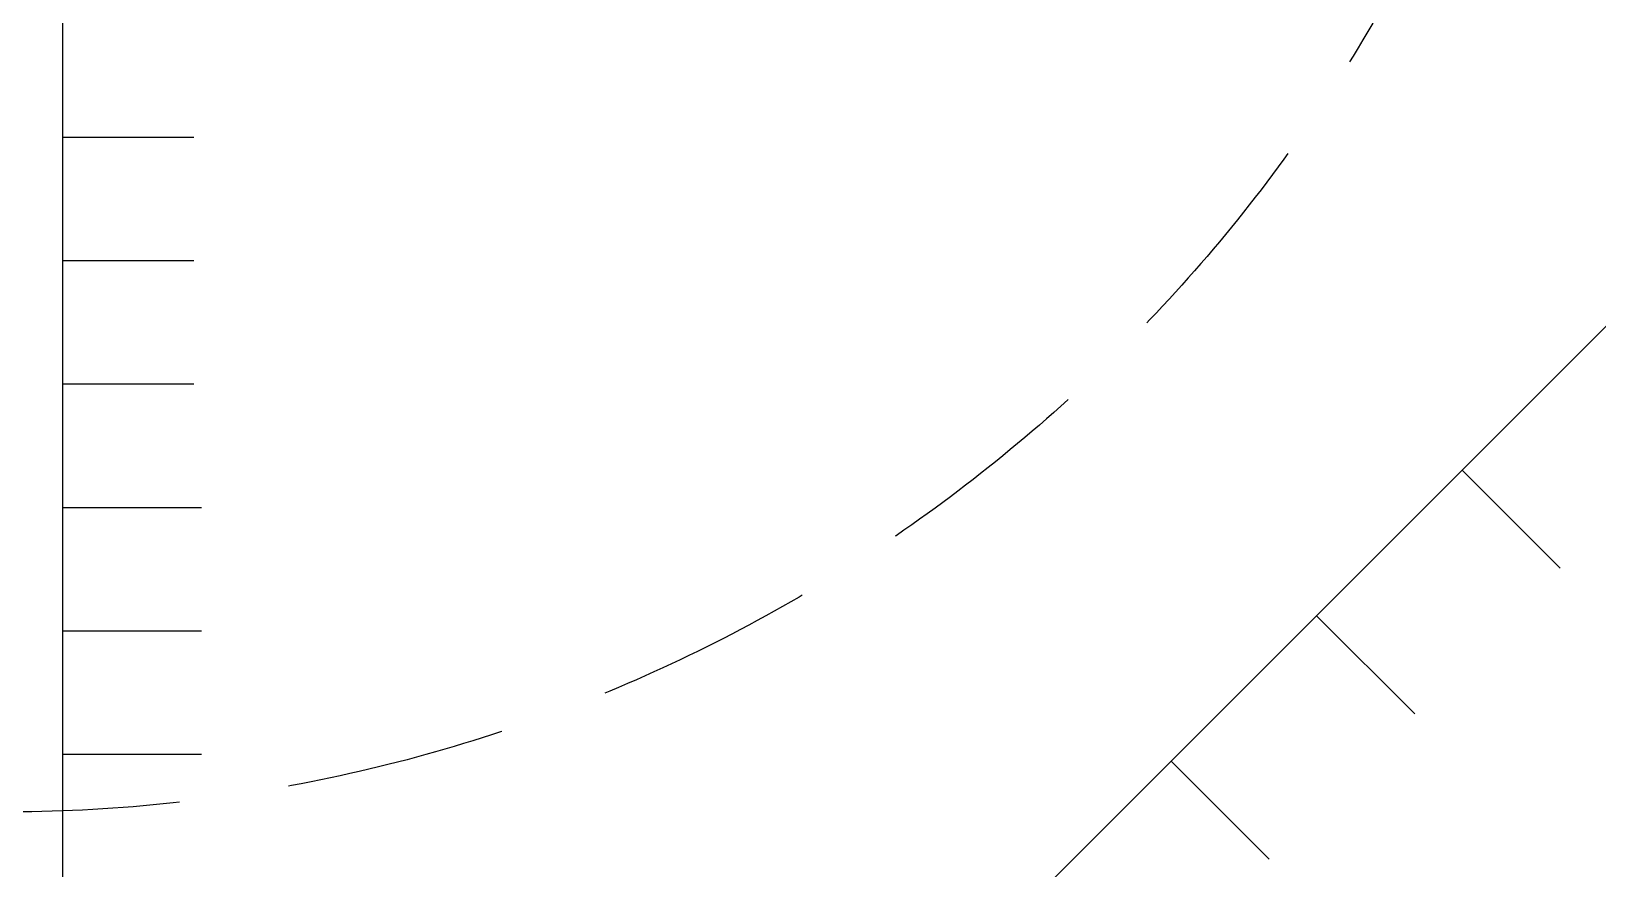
# Model space of a CAD drawing. Header units: millimetres. Extents: x -121190 to 167528, y -50070 to 22631.
# Drawn here: x -51944 to -51056, y 4245 to 4720 of the extents above; entities that cross this region are included whole.
import ezdxf

# ---------------------------------------------------------------- set-up
doc = ezdxf.new("R2010")
doc.units = ezdxf.units.MM
doc.header["$MEASUREMENT"] = 0
doc.linetypes.add('HIDDEN', pattern=[0.375, 0.25, -0.125])
doc.layers.add('04.HIDDEN', color=8, linetype='HIDDEN')
doc.layers.add('10.HATCH', color=9, linetype='Continuous')
doc.layers.add('CDC_03.BORDER', color=3, linetype='Continuous', lineweight=25)

msp = doc.modelspace()

# ---------------------------------------------------------------- linework, layer by layer
at = {"layer": '04.HIDDEN', "ltscale": 500}
msp.add_circle((-51961.32, 5176.84), 900, dxfattribs=at)
at = {"layer": '10.HATCH', "ltscale": 10}
for p, q in [((-51856.32, 4659.44), (-51926.32, 4659.44)), ((-51856.27, 4659.44), (-51926.32, 4659.44)), ((-51856.23, 4659.44), (-51926.32, 4659.44)), ((-51856.19, 4659.44), (-51926.32, 4659.44)), ((-51856.14, 4659.44), (-51926.32, 4659.44)), ((-51856.1, 4659.44), (-51926.32, 4659.44)), ((-51856.05, 4659.44), (-51926.32, 4659.44)), ((-51856.01, 4659.44), (-51926.32, 4659.44)), ((-51855.97, 4659.44), (-51926.32, 4659.44)), ((-51855.92, 4659.44), (-51926.32, 4659.44)), ((-51855.88, 4659.44), (-51926.32, 4659.44)), ((-51855.84, 4659.44), (-51926.32, 4659.44)), ((-51855.79, 4659.44), (-51926.32, 4659.44)), ((-51855.75, 4659.44), (-51926.32, 4659.44)), ((-51855.7, 4659.44), (-51926.32, 4659.44)), ((-51855.66, 4659.44), (-51926.32, 4659.44)), ((-51855.62, 4659.44), (-51926.32, 4659.44)), ((-51855.57, 4659.44), (-51926.32, 4659.44)), ((-51855.53, 4659.44), (-51926.32, 4659.44)), ((-51855.49, 4659.44), (-51926.32, 4659.44)), ((-51855.44, 4659.44), (-51926.32, 4659.44)), ((-51855.4, 4659.44), (-51926.32, 4659.44)), ((-51855.35, 4659.44), (-51926.32, 4659.44)), ((-51855.31, 4659.44), (-51926.32, 4659.44)), ((-51855.27, 4659.44), (-51926.32, 4659.44)), ((-51855.22, 4659.44), (-51926.32, 4659.44)), ((-51855.18, 4659.44), (-51926.32, 4659.44)), ((-51855.14, 4659.44), (-51926.32, 4659.44)), ((-51855.09, 4659.44), (-51926.32, 4659.44)), ((-51855.05, 4659.44), (-51926.32, 4659.44)), ((-51855, 4659.44), (-51926.32, 4659.44)), ((-51854.96, 4659.44), (-51926.32, 4659.44)), ((-51854.92, 4659.44), (-51926.32, 4659.44)), ((-51854.87, 4659.44), (-51926.32, 4659.44)), ((-51854.83, 4659.44), (-51926.32, 4659.44)), ((-51854.79, 4659.44), (-51926.32, 4659.44)), ((-51854.74, 4659.44), (-51926.32, 4659.44)), ((-51854.7, 4659.44), (-51926.32, 4659.44)), ((-51854.65, 4659.44), (-51926.32, 4659.44)), ((-51854.61, 4659.44), (-51926.32, 4659.44)), ((-51854.57, 4659.44), (-51926.32, 4659.44)), ((-51854.52, 4659.44), (-51926.32, 4659.44)), ((-51854.48, 4659.44), (-51926.32, 4659.44)), ((-51854.44, 4659.44), (-51926.32, 4659.44)), ((-51854.39, 4659.44), (-51926.32, 4659.44)), ((-51854.35, 4659.44), (-51926.32, 4659.44)), ((-51854.3, 4659.44), (-51926.32, 4659.44)), ((-51854.26, 4659.44), (-51926.32, 4659.44)), ((-51854.22, 4659.44), (-51926.32, 4659.44)), ((-51854.17, 4659.44), (-51926.32, 4659.44)), ((-51854.13, 4659.44), (-51926.32, 4659.44)), ((-51854.09, 4659.44), (-51926.32, 4659.44)), ((-51854.04, 4659.44), (-51926.32, 4659.44)), ((-51854, 4659.44), (-51926.32, 4659.44)), ((-51853.95, 4659.44), (-51926.32, 4659.44)), ((-51853.91, 4659.44), (-51926.32, 4659.44)), ((-51853.87, 4659.44), (-51926.32, 4659.44)), ((-51853.82, 4659.44), (-51926.32, 4659.44)), ((-51853.78, 4659.44), (-51926.32, 4659.44)), ((-51853.74, 4659.44), (-51926.32, 4659.44)), ((-51853.69, 4659.44), (-51926.32, 4659.44)), ((-51853.65, 4659.44), (-51926.32, 4659.44)), ((-51853.6, 4659.44), (-51926.32, 4659.44)), ((-51853.56, 4659.44), (-51926.32, 4659.44)), ((-51853.52, 4659.44), (-51926.32, 4659.44)), ((-51853.47, 4659.44), (-51926.32, 4659.44)), ((-51853.43, 4659.44), (-51926.32, 4659.44)), ((-51853.39, 4659.44), (-51926.32, 4659.44)), ((-51853.34, 4659.44), (-51926.32, 4659.44)), ((-51853.3, 4659.44), (-51926.32, 4659.44)), ((-51853.25, 4659.44), (-51926.32, 4659.44)), ((-51853.21, 4659.44), (-51926.32, 4659.44)), ((-51853.17, 4659.44), (-51926.32, 4659.44)), ((-51853.12, 4659.44), (-51926.32, 4659.44)), ((-51853.08, 4659.44), (-51926.32, 4659.44)), ((-51853.04, 4659.44), (-51926.32, 4659.44)), ((-51852.99, 4659.44), (-51926.32, 4659.44)), ((-51852.95, 4659.44), (-51926.32, 4659.44)), ((-51852.9, 4659.44), (-51926.32, 4659.44)), ((-51852.86, 4659.44), (-51926.32, 4659.44)), ((-51852.82, 4659.44), (-51926.32, 4659.44)), ((-51852.77, 4659.44), (-51926.32, 4659.44)), ((-51852.73, 4659.44), (-51926.32, 4659.44)), ((-51852.69, 4659.44), (-51926.32, 4659.44)), ((-51852.64, 4659.44), (-51926.32, 4659.44)), ((-51852.6, 4659.44), (-51926.32, 4659.44)), ((-51852.55, 4659.44), (-51926.32, 4659.44)), ((-51852.51, 4659.44), (-51926.32, 4659.44)), ((-51852.47, 4659.44), (-51926.32, 4659.44)), ((-51852.42, 4659.44), (-51926.32, 4659.44)), ((-51852.38, 4659.44), (-51926.32, 4659.44)), ((-51852.34, 4659.44), (-51926.32, 4659.44)), ((-51852.29, 4659.44), (-51926.32, 4659.44)), ((-51852.25, 4659.44), (-51926.32, 4659.44)), ((-51852.2, 4659.44), (-51926.32, 4659.44)), ((-51852.16, 4659.44), (-51926.32, 4659.44)), ((-51852.12, 4659.44), (-51926.32, 4659.44)), ((-51852.07, 4659.44), (-51926.32, 4659.44)), ((-51852.03, 4659.44), (-51926.32, 4659.44)), ((-51851.99, 4659.44), (-51926.32, 4659.44)), ((-51856.32, 4589.44), (-51926.32, 4589.44)), ((-51856.27, 4589.44), (-51926.32, 4589.44)), ((-51856.23, 4589.44), (-51926.32, 4589.44)), ((-51856.19, 4589.44), (-51926.32, 4589.44)), ((-51856.14, 4589.44), (-51926.32, 4589.44)), ((-51856.1, 4589.44), (-51926.32, 4589.44)), ((-51856.05, 4589.44), (-51926.32, 4589.44)), ((-51856.01, 4589.44), (-51926.32, 4589.44)), ((-51855.97, 4589.44), (-51926.32, 4589.44)), ((-51855.92, 4589.44), (-51926.32, 4589.44)), ((-51855.88, 4589.44), (-51926.32, 4589.44)), ((-51855.84, 4589.44), (-51926.32, 4589.44)), ((-51855.79, 4589.44), (-51926.32, 4589.44)), ((-51855.75, 4589.44), (-51926.32, 4589.44)), ((-51855.7, 4589.44), (-51926.32, 4589.44)), ((-51855.66, 4589.44), (-51926.32, 4589.44)), ((-51855.62, 4589.44), (-51926.32, 4589.44)), ((-51855.57, 4589.44), (-51926.32, 4589.44)), ((-51855.53, 4589.44), (-51926.32, 4589.44)), ((-51855.49, 4589.44), (-51926.32, 4589.44)), ((-51855.44, 4589.44), (-51926.32, 4589.44)), ((-51855.4, 4589.44), (-51926.32, 4589.44)), ((-51855.35, 4589.44), (-51926.32, 4589.44)), ((-51855.31, 4589.44), (-51926.32, 4589.44)), ((-51855.27, 4589.44), (-51926.32, 4589.44)), ((-51855.22, 4589.44), (-51926.32, 4589.44)), ((-51855.18, 4589.44), (-51926.32, 4589.44)), ((-51855.14, 4589.44), (-51926.32, 4589.44)), ((-51855.09, 4589.44), (-51926.32, 4589.44)), ((-51855.05, 4589.44), (-51926.32, 4589.44)), ((-51855, 4589.44), (-51926.32, 4589.44)), ((-51854.96, 4589.44), (-51926.32, 4589.44)), ((-51854.92, 4589.44), (-51926.32, 4589.44)), ((-51854.87, 4589.44), (-51926.32, 4589.44)), ((-51854.83, 4589.44), (-51926.32, 4589.44)), ((-51854.79, 4589.44), (-51926.32, 4589.44)), ((-51854.74, 4589.44), (-51926.32, 4589.44)), ((-51854.7, 4589.44), (-51926.32, 4589.44)), ((-51854.65, 4589.44), (-51926.32, 4589.44)), ((-51854.61, 4589.44), (-51926.32, 4589.44)), ((-51854.57, 4589.44), (-51926.32, 4589.44)), ((-51854.52, 4589.44), (-51926.32, 4589.44)), ((-51854.48, 4589.44), (-51926.32, 4589.44)), ((-51854.44, 4589.44), (-51926.32, 4589.44)), ((-51854.39, 4589.44), (-51926.32, 4589.44)), ((-51854.35, 4589.44), (-51926.32, 4589.44)), ((-51854.3, 4589.44), (-51926.32, 4589.44)), ((-51854.26, 4589.44), (-51926.32, 4589.44)), ((-51854.22, 4589.44), (-51926.32, 4589.44)), ((-51854.17, 4589.44), (-51926.32, 4589.44)), ((-51854.13, 4589.44), (-51926.32, 4589.44)), ((-51854.09, 4589.44), (-51926.32, 4589.44)), ((-51854.04, 4589.44), (-51926.32, 4589.44)), ((-51854, 4589.44), (-51926.32, 4589.44)), ((-51853.95, 4589.44), (-51926.32, 4589.44)), ((-51853.91, 4589.44), (-51926.32, 4589.44)), ((-51853.87, 4589.44), (-51926.32, 4589.44)), ((-51853.82, 4589.44), (-51926.32, 4589.44)), ((-51853.78, 4589.44), (-51926.32, 4589.44)), ((-51853.74, 4589.44), (-51926.32, 4589.44)), ((-51853.69, 4589.44), (-51926.32, 4589.44)), ((-51853.65, 4589.44), (-51926.32, 4589.44)), ((-51853.6, 4589.44), (-51926.32, 4589.44)), ((-51853.56, 4589.44), (-51926.32, 4589.44)), ((-51853.52, 4589.44), (-51926.32, 4589.44)), ((-51853.47, 4589.44), (-51926.32, 4589.44)), ((-51853.43, 4589.44), (-51926.32, 4589.44)), ((-51853.39, 4589.44), (-51926.32, 4589.44)), ((-51853.34, 4589.44), (-51926.32, 4589.44)), ((-51853.3, 4589.44), (-51926.32, 4589.44)), ((-51853.25, 4589.44), (-51926.32, 4589.44)), ((-51853.21, 4589.44), (-51926.32, 4589.44)), ((-51853.17, 4589.44), (-51926.32, 4589.44)), ((-51853.12, 4589.44), (-51926.32, 4589.44)), ((-51853.08, 4589.44), (-51926.32, 4589.44)), ((-51853.04, 4589.44), (-51926.32, 4589.44)), ((-51852.99, 4589.44), (-51926.32, 4589.44)), ((-51852.95, 4589.44), (-51926.32, 4589.44)), ((-51852.9, 4589.44), (-51926.32, 4589.44)), ((-51852.86, 4589.44), (-51926.32, 4589.44)), ((-51852.82, 4589.44), (-51926.32, 4589.44)), ((-51852.77, 4589.44), (-51926.32, 4589.44)), ((-51852.73, 4589.44), (-51926.32, 4589.44)), ((-51852.69, 4589.44), (-51926.32, 4589.44)), ((-51852.64, 4589.44), (-51926.32, 4589.44)), ((-51852.6, 4589.44), (-51926.32, 4589.44)), ((-51852.55, 4589.44), (-51926.32, 4589.44)), ((-51852.51, 4589.44), (-51926.32, 4589.44)), ((-51852.47, 4589.44), (-51926.32, 4589.44)), ((-51852.42, 4589.44), (-51926.32, 4589.44)), ((-51852.38, 4589.44), (-51926.32, 4589.44)), ((-51852.34, 4589.44), (-51926.32, 4589.44)), ((-51852.29, 4589.44), (-51926.32, 4589.44)), ((-51852.25, 4589.44), (-51926.32, 4589.44)), ((-51852.2, 4589.44), (-51926.32, 4589.44)), ((-51852.16, 4589.44), (-51926.32, 4589.44)), ((-51852.12, 4589.44), (-51926.32, 4589.44)), ((-51852.07, 4589.44), (-51926.32, 4589.44)), ((-51852.03, 4589.44), (-51926.32, 4589.44)), ((-51851.99, 4589.44), (-51926.32, 4589.44)), ((-51856.32, 4519.44), (-51926.32, 4519.44)), ((-51856.27, 4519.44), (-51926.32, 4519.44)), ((-51856.23, 4519.44), (-51926.32, 4519.44)), ((-51856.19, 4519.44), (-51926.32, 4519.44)), ((-51856.14, 4519.44), (-51926.32, 4519.44)), ((-51856.1, 4519.44), (-51926.32, 4519.44)), ((-51856.05, 4519.44), (-51926.32, 4519.44)), ((-51856.01, 4519.44), (-51926.32, 4519.44)), ((-51855.97, 4519.44), (-51926.32, 4519.44)), ((-51855.92, 4519.44), (-51926.32, 4519.44)), ((-51855.88, 4519.44), (-51926.32, 4519.44)), ((-51855.84, 4519.44), (-51926.32, 4519.44)), ((-51855.79, 4519.44), (-51926.32, 4519.44)), ((-51855.75, 4519.44), (-51926.32, 4519.44)), ((-51855.7, 4519.44), (-51926.32, 4519.44)), ((-51855.66, 4519.44), (-51926.32, 4519.44)), ((-51855.62, 4519.44), (-51926.32, 4519.44)), ((-51855.57, 4519.44), (-51926.32, 4519.44)), ((-51855.53, 4519.44), (-51926.32, 4519.44)), ((-51855.49, 4519.44), (-51926.32, 4519.44)), ((-51855.44, 4519.44), (-51926.32, 4519.44)), ((-51855.4, 4519.44), (-51926.32, 4519.44)), ((-51855.35, 4519.44), (-51926.32, 4519.44)), ((-51855.31, 4519.44), (-51926.32, 4519.44)), ((-51855.27, 4519.44), (-51926.32, 4519.44)), ((-51855.22, 4519.44), (-51926.32, 4519.44)), ((-51855.18, 4519.44), (-51926.32, 4519.44)), ((-51855.14, 4519.44), (-51926.32, 4519.44)), ((-51855.09, 4519.44), (-51926.32, 4519.44)), ((-51855.05, 4519.44), (-51926.32, 4519.44)), ((-51855, 4519.44), (-51926.32, 4519.44)), ((-51854.96, 4519.44), (-51926.32, 4519.44)), ((-51854.92, 4519.44), (-51926.32, 4519.44)), ((-51854.87, 4519.44), (-51926.32, 4519.44)), ((-51854.83, 4519.44), (-51926.32, 4519.44)), ((-51854.79, 4519.44), (-51926.32, 4519.44)), ((-51854.74, 4519.44), (-51926.32, 4519.44)), ((-51854.7, 4519.44), (-51926.32, 4519.44)), ((-51854.65, 4519.44), (-51926.32, 4519.44)), ((-51854.61, 4519.44), (-51926.32, 4519.44)), ((-51854.57, 4519.44), (-51926.32, 4519.44)), ((-51854.52, 4519.44), (-51926.32, 4519.44)), ((-51854.48, 4519.44), (-51926.32, 4519.44)), ((-51854.44, 4519.44), (-51926.32, 4519.44)), ((-51854.39, 4519.44), (-51926.32, 4519.44)), ((-51854.35, 4519.44), (-51926.32, 4519.44)), ((-51854.3, 4519.44), (-51926.32, 4519.44)), ((-51854.26, 4519.44), (-51926.32, 4519.44)), ((-51854.22, 4519.44), (-51926.32, 4519.44)), ((-51854.17, 4519.44), (-51926.32, 4519.44)), ((-51854.13, 4519.44), (-51926.32, 4519.44)), ((-51854.09, 4519.44), (-51926.32, 4519.44)), ((-51854.04, 4519.44), (-51926.32, 4519.44)), ((-51854, 4519.44), (-51926.32, 4519.44)), ((-51853.95, 4519.44), (-51926.32, 4519.44)), ((-51853.91, 4519.44), (-51926.32, 4519.44)), ((-51853.87, 4519.44), (-51926.32, 4519.44)), ((-51853.82, 4519.44), (-51926.32, 4519.44)), ((-51853.78, 4519.44), (-51926.32, 4519.44)), ((-51853.74, 4519.44), (-51926.32, 4519.44)), ((-51853.69, 4519.44), (-51926.32, 4519.44)), ((-51853.65, 4519.44), (-51926.32, 4519.44)), ((-51853.6, 4519.44), (-51926.32, 4519.44)), ((-51853.56, 4519.44), (-51926.32, 4519.44)), ((-51853.52, 4519.44), (-51926.32, 4519.44)), ((-51853.47, 4519.44), (-51926.32, 4519.44)), ((-51853.43, 4519.44), (-51926.32, 4519.44)), ((-51853.39, 4519.44), (-51926.32, 4519.44)), ((-51853.34, 4519.44), (-51926.32, 4519.44)), ((-51853.3, 4519.44), (-51926.32, 4519.44)), ((-51853.25, 4519.44), (-51926.32, 4519.44)), ((-51853.21, 4519.44), (-51926.32, 4519.44)), ((-51853.17, 4519.44), (-51926.32, 4519.44)), ((-51853.12, 4519.44), (-51926.32, 4519.44)), ((-51853.08, 4519.44), (-51926.32, 4519.44)), ((-51853.04, 4519.44), (-51926.32, 4519.44)), ((-51852.99, 4519.44), (-51926.32, 4519.44)), ((-51852.95, 4519.44), (-51926.32, 4519.44)), ((-51852.9, 4519.44), (-51926.32, 4519.44)), ((-51852.86, 4519.44), (-51926.32, 4519.44)), ((-51852.82, 4519.44), (-51926.32, 4519.44)), ((-51852.77, 4519.44), (-51926.32, 4519.44)), ((-51852.73, 4519.44), (-51926.32, 4519.44)), ((-51852.69, 4519.44), (-51926.32, 4519.44)), ((-51852.64, 4519.44), (-51926.32, 4519.44)), ((-51852.6, 4519.44), (-51926.32, 4519.44)), ((-51852.55, 4519.44), (-51926.32, 4519.44)), ((-51852.51, 4519.44), (-51926.32, 4519.44)), ((-51852.47, 4519.44), (-51926.32, 4519.44)), ((-51852.42, 4519.44), (-51926.32, 4519.44)), ((-51852.38, 4519.44), (-51926.32, 4519.44)), ((-51852.34, 4519.44), (-51926.32, 4519.44)), ((-51852.29, 4519.44), (-51926.32, 4519.44)), ((-51852.25, 4519.44), (-51926.32, 4519.44)), ((-51852.2, 4519.44), (-51926.32, 4519.44)), ((-51852.16, 4519.44), (-51926.32, 4519.44)), ((-51852.12, 4519.44), (-51926.32, 4519.44)), ((-51852.07, 4519.44), (-51926.32, 4519.44)), ((-51852.03, 4519.44), (-51926.32, 4519.44)), ((-51851.99, 4519.44), (-51926.32, 4519.44)), ((-51132.61, 4470.71), (-51076.99, 4415.09)), ((-51856.32, 4449.44), (-51926.32, 4449.44)), ((-51856.27, 4449.44), (-51926.32, 4449.44)), ((-51856.23, 4449.44), (-51926.32, 4449.44)), ((-51856.19, 4449.44), (-51926.32, 4449.44)), ((-51856.14, 4449.44), (-51926.32, 4449.44)), ((-51856.1, 4449.44), (-51926.32, 4449.44)), ((-51856.05, 4449.44), (-51926.32, 4449.44)), ((-51856.01, 4449.44), (-51926.32, 4449.44)), ((-51855.97, 4449.44), (-51926.32, 4449.44)), ((-51855.92, 4449.44), (-51926.32, 4449.44)), ((-51855.88, 4449.44), (-51926.32, 4449.44)), ((-51855.84, 4449.44), (-51926.32, 4449.44)), ((-51855.79, 4449.44), (-51926.32, 4449.44)), ((-51855.75, 4449.44), (-51926.32, 4449.44)), ((-51855.7, 4449.44), (-51926.32, 4449.44)), ((-51855.66, 4449.44), (-51926.32, 4449.44)), ((-51855.62, 4449.44), (-51926.32, 4449.44)), ((-51855.57, 4449.44), (-51926.32, 4449.44)), ((-51855.53, 4449.44), (-51926.32, 4449.44)), ((-51855.49, 4449.44), (-51926.32, 4449.44)), ((-51855.44, 4449.44), (-51926.32, 4449.44)), ((-51855.4, 4449.44), (-51926.32, 4449.44)), ((-51855.35, 4449.44), (-51926.32, 4449.44)), ((-51855.31, 4449.44), (-51926.32, 4449.44)), ((-51855.27, 4449.44), (-51926.32, 4449.44)), ((-51855.22, 4449.44), (-51926.32, 4449.44)), ((-51855.18, 4449.44), (-51926.32, 4449.44)), ((-51855.14, 4449.44), (-51926.32, 4449.44)), ((-51855.09, 4449.44), (-51926.32, 4449.44)), ((-51855.05, 4449.44), (-51926.32, 4449.44)), ((-51855, 4449.44), (-51926.32, 4449.44)), ((-51854.96, 4449.44), (-51926.32, 4449.44)), ((-51854.92, 4449.44), (-51926.32, 4449.44)), ((-51854.87, 4449.44), (-51926.32, 4449.44)), ((-51854.83, 4449.44), (-51926.32, 4449.44)), ((-51854.79, 4449.44), (-51926.32, 4449.44)), ((-51854.74, 4449.44), (-51926.32, 4449.44)), ((-51854.7, 4449.44), (-51926.32, 4449.44)), ((-51854.65, 4449.44), (-51926.32, 4449.44)), ((-51854.61, 4449.44), (-51926.32, 4449.44)), ((-51854.57, 4449.44), (-51926.32, 4449.44)), ((-51854.52, 4449.44), (-51926.32, 4449.44)), ((-51854.48, 4449.44), (-51926.32, 4449.44)), ((-51854.44, 4449.44), (-51926.32, 4449.44)), ((-51854.39, 4449.44), (-51926.32, 4449.44)), ((-51854.35, 4449.44), (-51926.32, 4449.44)), ((-51854.3, 4449.44), (-51926.32, 4449.44)), ((-51854.26, 4449.44), (-51926.32, 4449.44)), ((-51854.22, 4449.44), (-51926.32, 4449.44)), ((-51854.17, 4449.44), (-51926.32, 4449.44)), ((-51854.13, 4449.44), (-51926.32, 4449.44)), ((-51854.09, 4449.44), (-51926.32, 4449.44)), ((-51854.04, 4449.44), (-51926.32, 4449.44)), ((-51854, 4449.44), (-51926.32, 4449.44)), ((-51853.95, 4449.44), (-51926.32, 4449.44)), ((-51853.91, 4449.44), (-51926.32, 4449.44)), ((-51853.87, 4449.44), (-51926.32, 4449.44)), ((-51853.82, 4449.44), (-51926.32, 4449.44)), ((-51853.78, 4449.44), (-51926.32, 4449.44)), ((-51853.74, 4449.44), (-51926.32, 4449.44)), ((-51853.69, 4449.44), (-51926.32, 4449.44)), ((-51853.65, 4449.44), (-51926.32, 4449.44)), ((-51853.6, 4449.44), (-51926.32, 4449.44)), ((-51853.56, 4449.44), (-51926.32, 4449.44)), ((-51853.52, 4449.44), (-51926.32, 4449.44)), ((-51853.47, 4449.44), (-51926.32, 4449.44)), ((-51853.43, 4449.44), (-51926.32, 4449.44)), ((-51853.39, 4449.44), (-51926.32, 4449.44)), ((-51853.34, 4449.44), (-51926.32, 4449.44)), ((-51853.3, 4449.44), (-51926.32, 4449.44)), ((-51853.25, 4449.44), (-51926.32, 4449.44)), ((-51853.21, 4449.44), (-51926.32, 4449.44)), ((-51853.17, 4449.44), (-51926.32, 4449.44)), ((-51853.12, 4449.44), (-51926.32, 4449.44)), ((-51853.08, 4449.44), (-51926.32, 4449.44)), ((-51853.04, 4449.44), (-51926.32, 4449.44)), ((-51852.99, 4449.44), (-51926.32, 4449.44)), ((-51852.95, 4449.44), (-51926.32, 4449.44)), ((-51852.9, 4449.44), (-51926.32, 4449.44)), ((-51852.86, 4449.44), (-51926.32, 4449.44)), ((-51852.82, 4449.44), (-51926.32, 4449.44)), ((-51852.77, 4449.44), (-51926.32, 4449.44)), ((-51852.73, 4449.44), (-51926.32, 4449.44)), ((-51852.69, 4449.44), (-51926.32, 4449.44)), ((-51852.64, 4449.44), (-51926.32, 4449.44)), ((-51852.6, 4449.44), (-51926.32, 4449.44)), ((-51852.55, 4449.44), (-51926.32, 4449.44)), ((-51852.51, 4449.44), (-51926.32, 4449.44)), ((-51852.47, 4449.44), (-51926.32, 4449.44)), ((-51852.42, 4449.44), (-51926.32, 4449.44)), ((-51852.38, 4449.44), (-51926.32, 4449.44)), ((-51852.34, 4449.44), (-51926.32, 4449.44)), ((-51852.29, 4449.44), (-51926.32, 4449.44)), ((-51852.25, 4449.44), (-51926.32, 4449.44)), ((-51852.2, 4449.44), (-51926.32, 4449.44)), ((-51852.16, 4449.44), (-51926.32, 4449.44)), ((-51852.12, 4449.44), (-51926.32, 4449.44)), ((-51852.07, 4449.44), (-51926.32, 4449.44)), ((-51852.03, 4449.44), (-51926.32, 4449.44)), ((-51851.99, 4449.44), (-51926.32, 4449.44)), ((-51851.94, 4449.44), (-51926.32, 4449.44)), ((-51851.9, 4449.44), (-51926.32, 4449.44)), ((-51851.85, 4449.44), (-51926.32, 4449.44)), ((-51851.81, 4449.44), (-51926.32, 4449.44)), ((-51851.77, 4449.44), (-51926.32, 4449.44)), ((-51851.72, 4449.44), (-51926.32, 4449.44)), ((-51851.68, 4449.44), (-51926.32, 4449.44)), ((-51851.64, 4449.44), (-51926.32, 4449.44)), ((-51851.59, 4449.44), (-51926.32, 4449.44)), ((-51851.55, 4449.44), (-51926.32, 4449.44)), ((-51851.5, 4449.44), (-51926.32, 4449.44)), ((-51851.46, 4449.44), (-51926.32, 4449.44)), ((-51851.42, 4449.44), (-51926.32, 4449.44)), ((-51851.37, 4449.44), (-51926.32, 4449.44)), ((-51851.33, 4449.44), (-51926.32, 4449.44)), ((-51851.29, 4449.44), (-51926.32, 4449.44)), ((-51851.24, 4449.44), (-51926.32, 4449.44)), ((-51851.2, 4449.44), (-51926.32, 4449.44)), ((-51851.15, 4449.44), (-51926.32, 4449.44)), ((-51851.11, 4449.44), (-51926.32, 4449.44)), ((-51851.07, 4449.44), (-51926.32, 4449.44)), ((-51851.02, 4449.44), (-51926.32, 4449.44)), ((-51850.98, 4449.44), (-51926.32, 4449.44)), ((-51850.94, 4449.44), (-51926.32, 4449.44)), ((-51850.89, 4449.44), (-51926.32, 4449.44)), ((-51850.85, 4449.44), (-51926.32, 4449.44)), ((-51850.8, 4449.44), (-51926.32, 4449.44)), ((-51850.76, 4449.44), (-51926.32, 4449.44)), ((-51850.72, 4449.44), (-51926.32, 4449.44)), ((-51850.67, 4449.44), (-51926.32, 4449.44)), ((-51850.63, 4449.44), (-51926.32, 4449.44)), ((-51850.59, 4449.44), (-51926.32, 4449.44)), ((-51850.54, 4449.44), (-51926.32, 4449.44)), ((-51850.5, 4449.44), (-51926.32, 4449.44)), ((-51850.45, 4449.44), (-51926.32, 4449.44)), ((-51850.41, 4449.44), (-51926.32, 4449.44)), ((-51850.37, 4449.44), (-51926.32, 4449.44)), ((-51850.32, 4449.44), (-51926.32, 4449.44)), ((-51850.28, 4449.44), (-51926.32, 4449.44)), ((-51850.24, 4449.44), (-51926.32, 4449.44)), ((-51850.19, 4449.44), (-51926.32, 4449.44)), ((-51850.15, 4449.44), (-51926.32, 4449.44)), ((-51850.1, 4449.44), (-51926.32, 4449.44)), ((-51850.06, 4449.44), (-51926.32, 4449.44)), ((-51850.02, 4449.44), (-51926.32, 4449.44)), ((-51849.97, 4449.44), (-51926.32, 4449.44)), ((-51849.93, 4449.44), (-51926.32, 4449.44)), ((-51849.89, 4449.44), (-51926.32, 4449.44)), ((-51849.84, 4449.44), (-51926.32, 4449.44)), ((-51849.8, 4449.44), (-51926.32, 4449.44)), ((-51849.75, 4449.44), (-51926.32, 4449.44)), ((-51849.71, 4449.44), (-51926.32, 4449.44)), ((-51849.67, 4449.44), (-51926.32, 4449.44)), ((-51849.62, 4449.44), (-51926.32, 4449.44)), ((-51849.58, 4449.44), (-51926.32, 4449.44)), ((-51849.54, 4449.44), (-51926.32, 4449.44)), ((-51849.49, 4449.44), (-51926.32, 4449.44)), ((-51849.45, 4449.44), (-51926.32, 4449.44)), ((-51849.4, 4449.44), (-51926.32, 4449.44)), ((-51849.36, 4449.44), (-51926.32, 4449.44)), ((-51849.32, 4449.44), (-51926.32, 4449.44)), ((-51849.27, 4449.44), (-51926.32, 4449.44)), ((-51849.23, 4449.44), (-51926.32, 4449.44)), ((-51849.19, 4449.44), (-51926.32, 4449.44)), ((-51849.14, 4449.44), (-51926.32, 4449.44)), ((-51849.1, 4449.44), (-51926.32, 4449.44)), ((-51849.05, 4449.44), (-51926.32, 4449.44)), ((-51849.01, 4449.44), (-51926.32, 4449.44)), ((-51848.97, 4449.44), (-51926.32, 4449.44)), ((-51848.92, 4449.44), (-51926.32, 4449.44)), ((-51848.88, 4449.44), (-51926.32, 4449.44)), ((-51848.84, 4449.44), (-51926.32, 4449.44)), ((-51848.79, 4449.44), (-51926.32, 4449.44)), ((-51848.75, 4449.44), (-51926.32, 4449.44)), ((-51848.7, 4449.44), (-51926.32, 4449.44)), ((-51848.66, 4449.44), (-51926.32, 4449.44)), ((-51848.62, 4449.44), (-51926.32, 4449.44)), ((-51848.57, 4449.44), (-51926.32, 4449.44)), ((-51848.53, 4449.44), (-51926.32, 4449.44)), ((-51848.49, 4449.44), (-51926.32, 4449.44)), ((-51848.44, 4449.44), (-51926.32, 4449.44)), ((-51848.4, 4449.44), (-51926.32, 4449.44)), ((-51848.35, 4449.44), (-51926.32, 4449.44)), ((-51848.31, 4449.44), (-51926.32, 4449.44)), ((-51848.27, 4449.44), (-51926.32, 4449.44)), ((-51848.22, 4449.44), (-51926.32, 4449.44)), ((-51848.18, 4449.44), (-51926.32, 4449.44)), ((-51848.14, 4449.44), (-51926.32, 4449.44)), ((-51848.09, 4449.44), (-51926.32, 4449.44)), ((-51848.05, 4449.44), (-51926.32, 4449.44)), ((-51848, 4449.44), (-51926.32, 4449.44)), ((-51847.96, 4449.44), (-51926.32, 4449.44)), ((-51847.92, 4449.44), (-51926.32, 4449.44)), ((-51847.87, 4449.44), (-51926.32, 4449.44)), ((-51847.83, 4449.44), (-51926.32, 4449.44)), ((-51847.79, 4449.44), (-51926.32, 4449.44)), ((-51847.74, 4449.44), (-51926.32, 4449.44)), ((-51847.7, 4449.44), (-51926.32, 4449.44)), ((-51847.65, 4449.44), (-51926.32, 4449.44)), ((-51215.12, 4388.22), (-51159.49, 4332.6)), ((-51851.99, 4379.44), (-51926.32, 4379.44)), ((-51851.94, 4379.44), (-51926.32, 4379.44)), ((-51851.9, 4379.44), (-51926.32, 4379.44)), ((-51851.85, 4379.44), (-51926.32, 4379.44)), ((-51851.81, 4379.44), (-51926.32, 4379.44)), ((-51851.77, 4379.44), (-51926.32, 4379.44)), ((-51851.72, 4379.44), (-51926.32, 4379.44)), ((-51851.68, 4379.44), (-51926.32, 4379.44)), ((-51851.64, 4379.44), (-51926.32, 4379.44)), ((-51851.59, 4379.44), (-51926.32, 4379.44)), ((-51851.55, 4379.44), (-51926.32, 4379.44)), ((-51851.5, 4379.44), (-51926.32, 4379.44)), ((-51851.46, 4379.44), (-51926.32, 4379.44)), ((-51851.42, 4379.44), (-51926.32, 4379.44)), ((-51851.37, 4379.44), (-51926.32, 4379.44)), ((-51851.33, 4379.44), (-51926.32, 4379.44)), ((-51851.29, 4379.44), (-51926.32, 4379.44)), ((-51851.24, 4379.44), (-51926.32, 4379.44)), ((-51851.2, 4379.44), (-51926.32, 4379.44)), ((-51851.15, 4379.44), (-51926.32, 4379.44)), ((-51851.11, 4379.44), (-51926.32, 4379.44)), ((-51851.07, 4379.44), (-51926.32, 4379.44)), ((-51851.02, 4379.44), (-51926.32, 4379.44)), ((-51850.98, 4379.44), (-51926.32, 4379.44)), ((-51850.94, 4379.44), (-51926.32, 4379.44)), ((-51850.89, 4379.44), (-51926.32, 4379.44)), ((-51850.85, 4379.44), (-51926.32, 4379.44)), ((-51850.8, 4379.44), (-51926.32, 4379.44)), ((-51850.76, 4379.44), (-51926.32, 4379.44)), ((-51850.72, 4379.44), (-51926.32, 4379.44)), ((-51850.67, 4379.44), (-51926.32, 4379.44)), ((-51850.63, 4379.44), (-51926.32, 4379.44)), ((-51850.59, 4379.44), (-51926.32, 4379.44)), ((-51850.54, 4379.44), (-51926.32, 4379.44)), ((-51850.5, 4379.44), (-51926.32, 4379.44)), ((-51850.45, 4379.44), (-51926.32, 4379.44)), ((-51850.41, 4379.44), (-51926.32, 4379.44)), ((-51850.37, 4379.44), (-51926.32, 4379.44)), ((-51850.32, 4379.44), (-51926.32, 4379.44)), ((-51850.28, 4379.44), (-51926.32, 4379.44)), ((-51850.24, 4379.44), (-51926.32, 4379.44)), ((-51850.19, 4379.44), (-51926.32, 4379.44)), ((-51850.15, 4379.44), (-51926.32, 4379.44)), ((-51850.1, 4379.44), (-51926.32, 4379.44)), ((-51850.06, 4379.44), (-51926.32, 4379.44)), ((-51850.02, 4379.44), (-51926.32, 4379.44)), ((-51849.97, 4379.44), (-51926.32, 4379.44)), ((-51849.93, 4379.44), (-51926.32, 4379.44)), ((-51849.89, 4379.44), (-51926.32, 4379.44)), ((-51849.84, 4379.44), (-51926.32, 4379.44)), ((-51849.8, 4379.44), (-51926.32, 4379.44)), ((-51849.75, 4379.44), (-51926.32, 4379.44)), ((-51849.71, 4379.44), (-51926.32, 4379.44)), ((-51849.67, 4379.44), (-51926.32, 4379.44)), ((-51849.62, 4379.44), (-51926.32, 4379.44)), ((-51849.58, 4379.44), (-51926.32, 4379.44)), ((-51849.54, 4379.44), (-51926.32, 4379.44)), ((-51849.49, 4379.44), (-51926.32, 4379.44)), ((-51849.45, 4379.44), (-51926.32, 4379.44)), ((-51849.4, 4379.44), (-51926.32, 4379.44)), ((-51849.36, 4379.44), (-51926.32, 4379.44)), ((-51849.32, 4379.44), (-51926.32, 4379.44)), ((-51849.27, 4379.44), (-51926.32, 4379.44)), ((-51849.23, 4379.44), (-51926.32, 4379.44)), ((-51849.19, 4379.44), (-51926.32, 4379.44)), ((-51849.14, 4379.44), (-51926.32, 4379.44)), ((-51849.1, 4379.44), (-51926.32, 4379.44)), ((-51849.05, 4379.44), (-51926.32, 4379.44)), ((-51849.01, 4379.44), (-51926.32, 4379.44)), ((-51848.97, 4379.44), (-51926.32, 4379.44)), ((-51848.92, 4379.44), (-51926.32, 4379.44)), ((-51848.88, 4379.44), (-51926.32, 4379.44)), ((-51848.84, 4379.44), (-51926.32, 4379.44)), ((-51848.79, 4379.44), (-51926.32, 4379.44)), ((-51848.75, 4379.44), (-51926.32, 4379.44)), ((-51848.7, 4379.44), (-51926.32, 4379.44)), ((-51848.66, 4379.44), (-51926.32, 4379.44)), ((-51848.62, 4379.44), (-51926.32, 4379.44)), ((-51848.57, 4379.44), (-51926.32, 4379.44)), ((-51848.53, 4379.44), (-51926.32, 4379.44)), ((-51848.49, 4379.44), (-51926.32, 4379.44)), ((-51848.44, 4379.44), (-51926.32, 4379.44)), ((-51848.4, 4379.44), (-51926.32, 4379.44)), ((-51848.35, 4379.44), (-51926.32, 4379.44)), ((-51848.31, 4379.44), (-51926.32, 4379.44)), ((-51848.27, 4379.44), (-51926.32, 4379.44)), ((-51848.22, 4379.44), (-51926.32, 4379.44)), ((-51848.18, 4379.44), (-51926.32, 4379.44)), ((-51848.14, 4379.44), (-51926.32, 4379.44)), ((-51848.09, 4379.44), (-51926.32, 4379.44)), ((-51848.05, 4379.44), (-51926.32, 4379.44)), ((-51848, 4379.44), (-51926.32, 4379.44)), ((-51847.96, 4379.44), (-51926.32, 4379.44)), ((-51847.92, 4379.44), (-51926.32, 4379.44)), ((-51847.87, 4379.44), (-51926.32, 4379.44)), ((-51847.83, 4379.44), (-51926.32, 4379.44)), ((-51847.79, 4379.44), (-51926.32, 4379.44)), ((-51847.74, 4379.44), (-51926.32, 4379.44)), ((-51847.7, 4379.44), (-51926.32, 4379.44)), ((-51847.65, 4379.44), (-51926.32, 4379.44)), ((-51851.99, 4309.44), (-51926.32, 4309.44)), ((-51851.94, 4309.44), (-51926.32, 4309.44)), ((-51851.9, 4309.44), (-51926.32, 4309.44)), ((-51851.85, 4309.44), (-51926.32, 4309.44)), ((-51851.81, 4309.44), (-51926.32, 4309.44)), ((-51851.77, 4309.44), (-51926.32, 4309.44)), ((-51851.72, 4309.44), (-51926.32, 4309.44)), ((-51851.68, 4309.44), (-51926.32, 4309.44)), ((-51851.64, 4309.44), (-51926.32, 4309.44)), ((-51851.59, 4309.44), (-51926.32, 4309.44)), ((-51851.55, 4309.44), (-51926.32, 4309.44)), ((-51851.5, 4309.44), (-51926.32, 4309.44)), ((-51851.46, 4309.44), (-51926.32, 4309.44)), ((-51851.42, 4309.44), (-51926.32, 4309.44)), ((-51851.37, 4309.44), (-51926.32, 4309.44)), ((-51851.33, 4309.44), (-51926.32, 4309.44)), ((-51851.29, 4309.44), (-51926.32, 4309.44)), ((-51851.24, 4309.44), (-51926.32, 4309.44)), ((-51851.2, 4309.44), (-51926.32, 4309.44)), ((-51851.15, 4309.44), (-51926.32, 4309.44)), ((-51851.11, 4309.44), (-51926.32, 4309.44)), ((-51851.07, 4309.44), (-51926.32, 4309.44)), ((-51851.02, 4309.44), (-51926.32, 4309.44)), ((-51850.98, 4309.44), (-51926.32, 4309.44)), ((-51850.94, 4309.44), (-51926.32, 4309.44)), ((-51850.89, 4309.44), (-51926.32, 4309.44)), ((-51850.85, 4309.44), (-51926.32, 4309.44)), ((-51850.8, 4309.44), (-51926.32, 4309.44)), ((-51850.76, 4309.44), (-51926.32, 4309.44)), ((-51850.72, 4309.44), (-51926.32, 4309.44)), ((-51850.67, 4309.44), (-51926.32, 4309.44)), ((-51850.63, 4309.44), (-51926.32, 4309.44)), ((-51850.59, 4309.44), (-51926.32, 4309.44)), ((-51850.54, 4309.44), (-51926.32, 4309.44)), ((-51850.5, 4309.44), (-51926.32, 4309.44)), ((-51850.45, 4309.44), (-51926.32, 4309.44)), ((-51850.41, 4309.44), (-51926.32, 4309.44)), ((-51850.37, 4309.44), (-51926.32, 4309.44)), ((-51850.32, 4309.44), (-51926.32, 4309.44)), ((-51850.28, 4309.44), (-51926.32, 4309.44)), ((-51850.24, 4309.44), (-51926.32, 4309.44)), ((-51850.19, 4309.44), (-51926.32, 4309.44)), ((-51850.15, 4309.44), (-51926.32, 4309.44)), ((-51850.1, 4309.44), (-51926.32, 4309.44)), ((-51850.06, 4309.44), (-51926.32, 4309.44)), ((-51850.02, 4309.44), (-51926.32, 4309.44)), ((-51849.97, 4309.44), (-51926.32, 4309.44)), ((-51849.93, 4309.44), (-51926.32, 4309.44)), ((-51849.89, 4309.44), (-51926.32, 4309.44)), ((-51849.84, 4309.44), (-51926.32, 4309.44)), ((-51849.8, 4309.44), (-51926.32, 4309.44)), ((-51849.75, 4309.44), (-51926.32, 4309.44)), ((-51849.71, 4309.44), (-51926.32, 4309.44)), ((-51849.67, 4309.44), (-51926.32, 4309.44)), ((-51849.62, 4309.44), (-51926.32, 4309.44)), ((-51849.58, 4309.44), (-51926.32, 4309.44)), ((-51849.54, 4309.44), (-51926.32, 4309.44)), ((-51849.49, 4309.44), (-51926.32, 4309.44)), ((-51849.45, 4309.44), (-51926.32, 4309.44)), ((-51849.4, 4309.44), (-51926.32, 4309.44)), ((-51849.36, 4309.44), (-51926.32, 4309.44)), ((-51849.32, 4309.44), (-51926.32, 4309.44)), ((-51849.27, 4309.44), (-51926.32, 4309.44)), ((-51849.23, 4309.44), (-51926.32, 4309.44)), ((-51849.19, 4309.44), (-51926.32, 4309.44)), ((-51849.14, 4309.44), (-51926.32, 4309.44)), ((-51849.1, 4309.44), (-51926.32, 4309.44)), ((-51849.05, 4309.44), (-51926.32, 4309.44)), ((-51849.01, 4309.44), (-51926.32, 4309.44)), ((-51848.97, 4309.44), (-51926.32, 4309.44)), ((-51848.92, 4309.44), (-51926.32, 4309.44)), ((-51848.88, 4309.44), (-51926.32, 4309.44)), ((-51848.84, 4309.44), (-51926.32, 4309.44)), ((-51848.79, 4309.44), (-51926.32, 4309.44)), ((-51848.75, 4309.44), (-51926.32, 4309.44)), ((-51848.7, 4309.44), (-51926.32, 4309.44)), ((-51848.66, 4309.44), (-51926.32, 4309.44)), ((-51848.62, 4309.44), (-51926.32, 4309.44)), ((-51848.57, 4309.44), (-51926.32, 4309.44)), ((-51848.53, 4309.44), (-51926.32, 4309.44)), ((-51848.49, 4309.44), (-51926.32, 4309.44)), ((-51848.44, 4309.44), (-51926.32, 4309.44)), ((-51848.4, 4309.44), (-51926.32, 4309.44)), ((-51848.35, 4309.44), (-51926.32, 4309.44)), ((-51848.31, 4309.44), (-51926.32, 4309.44)), ((-51848.27, 4309.44), (-51926.32, 4309.44)), ((-51848.22, 4309.44), (-51926.32, 4309.44)), ((-51848.18, 4309.44), (-51926.32, 4309.44)), ((-51848.14, 4309.44), (-51926.32, 4309.44)), ((-51848.09, 4309.44), (-51926.32, 4309.44)), ((-51848.05, 4309.44), (-51926.32, 4309.44)), ((-51848, 4309.44), (-51926.32, 4309.44)), ((-51847.96, 4309.44), (-51926.32, 4309.44)), ((-51847.92, 4309.44), (-51926.32, 4309.44)), ((-51847.87, 4309.44), (-51926.32, 4309.44)), ((-51847.83, 4309.44), (-51926.32, 4309.44)), ((-51847.79, 4309.44), (-51926.32, 4309.44)), ((-51847.74, 4309.44), (-51926.32, 4309.44)), ((-51847.7, 4309.44), (-51926.32, 4309.44)), ((-51847.65, 4309.44), (-51926.32, 4309.44)), ((-51297.62, 4305.73), (-51242, 4250.11))]:
    msp.add_line(p, q, dxfattribs=at)
at = {"layer": 'CDC_03.BORDER', "ltscale": 10}
for p, q in [((-51926.32, 6676.84), (-51926.32, 3676.84)), ((-50461.32, 5141.84), (-51926.32, 3677.19))]:
    msp.add_line(p, q, dxfattribs=at)
msp.add_circle((-51961.32, 5176.84), 1500, dxfattribs=at)

doc.saveas('drawing.dxf')
